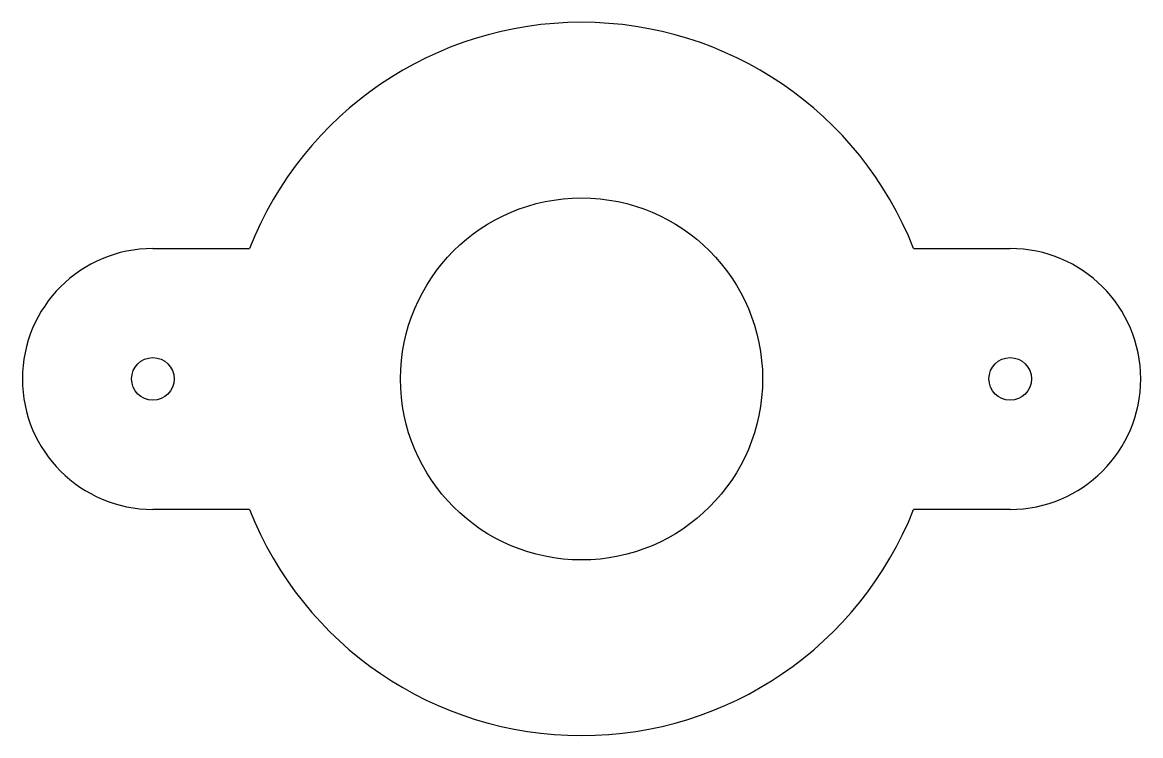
# Model space of a CAD drawing. Header units: inches. Extents: x -149 to -44, y -9 to 58.
import ezdxf

# ---------------------------------------------------------------- set-up
doc = ezdxf.new("R2010")
doc.units = ezdxf.units.IN
doc.header["$MEASUREMENT"] = 0

msp = doc.modelspace()

# ---------------------------------------------------------------- linework, layer by layer
for p, q in [((-136.8, 36.93), (-127.73, 36.93)), ((-65.37, 36.93), (-56.3, 36.93)), ((-127.73, 12.43), (-136.8, 12.43)), ((-56.3, 12.43), (-65.37, 12.43))]:
    msp.add_line(p, q)
for centre, radius in [((-96.55, 24.68), 17), ((-136.8, 24.68), 2), ((-56.3, 24.68), 2)]:
    msp.add_circle(centre, radius)
for centre, radius, start, end in [((-96.55, 24.68), 33.5, 21.4489, 158.5511), ((-136.8, 24.68), 12.25, 90, 270), ((-56.3, 24.68), 12.25, 270, 90), ((-96.55, 24.68), 33.5, 201.4489, 338.5511)]:
    msp.add_arc(centre, radius, start, end)

doc.saveas('drawing.dxf')
